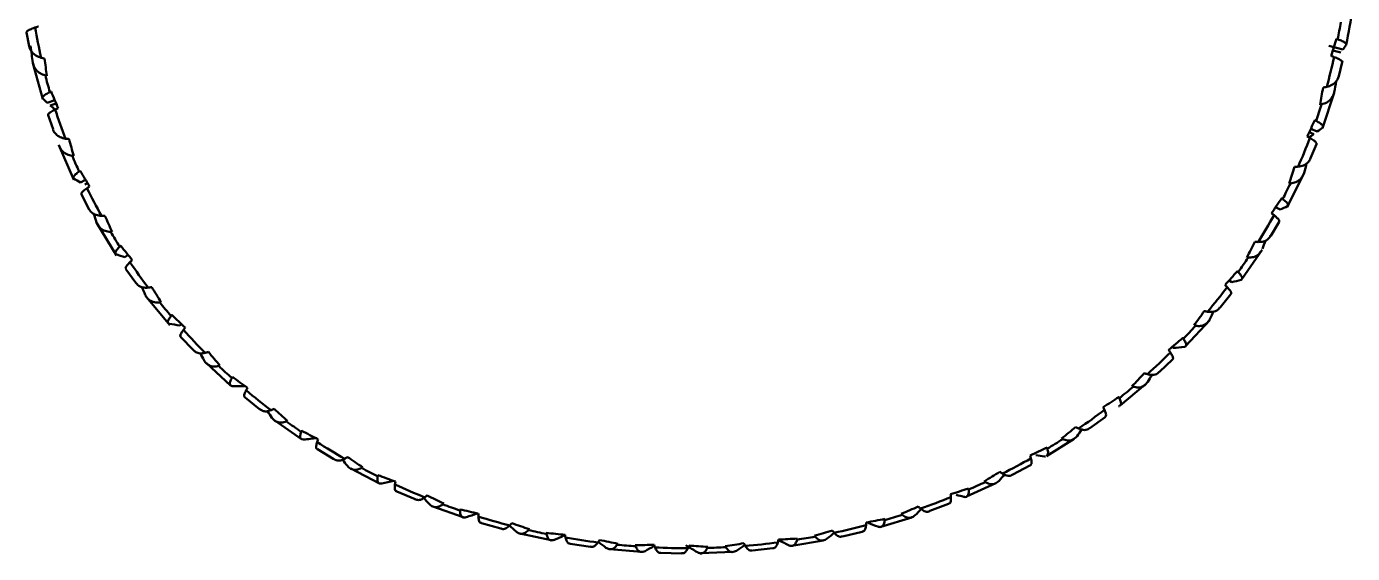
# Model space of a CAD drawing. Header units: millimetres. Extents: x -2161 to -582, y -4625 to -3434.
# Drawn here: x -1867.75 to -1860.9, y -4048.01 to -4045.29 of the extents above; entities that cross this region are included whole.
import ezdxf

# ---------------------------------------------------------------- set-up
doc = ezdxf.new("R2010")
doc.units = ezdxf.units.MM
doc.header["$LTSCALE"] = 0.5
doc.layers.add('AM_0', color=7, linetype='Continuous', lineweight=50)

msp = doc.modelspace()

# ---------------------------------------------------------------- linework, layer by layer
at = {"layer": 'AM_0'}
for p, q in [((-1867.7468, -4045.3224), (-1867.7331, -4045.3929)), ((-1861.0237, -4045.3921), (-1860.9507, -4045.4112)), ((-1861.0027, -4045.415), (-1860.9617, -4045.4257)), ((-1867.7144, -4045.4805), (-1867.6637, -4045.6668)), ((-1860.9721, -4045.5477), (-1860.9543, -4045.4764)), ((-1867.6016, -4045.6724), (-1867.6401, -4045.6859)), ((-1867.5946, -4045.6887), (-1867.6248, -4045.6993)), ((-1861.0555, -4045.8173), (-1860.9951, -4045.6336)), ((-1867.6359, -4045.7503), (-1867.6104, -4045.8227)), ((-1861.1169, -4045.821), (-1861.0827, -4045.8348)), ((-1861.1249, -4045.8376), (-1861.1003, -4045.8475)), ((-1867.5799, -4045.9049), (-1867.5025, -4046.0829)), ((-1861.1171, -4045.9714), (-1861.0872, -4045.8986)), ((-1867.4422, -4046.0837), (-1867.4688, -4046.097)), ((-1867.432, -4046.1005), (-1867.4471, -4046.1081)), ((-1861.238, -4046.2255), (-1861.1515, -4046.0513)), ((-1867.4639, -4046.16), (-1867.4259, -4046.2326)), ((-1861.298, -4046.2249), (-1861.2753, -4046.2376)), ((-1867.3849, -4046.308), (-1867.2823, -4046.4744)), ((-1861.3226, -4046.3721), (-1861.2802, -4046.3)), ((-1861.4718, -4046.597), (-1861.3672, -4046.445)), ((-1867.2228, -4046.4716), (-1867.239, -4046.4825)), ((-1867.2341, -4046.5441), (-1867.1835, -4046.6146)), ((-1861.5378, -4046.6026), (-1861.5249, -4046.6123)), ((-1861.4726, -4046.5983), (-1861.476, -4046.6)), ((-1867.1253, -4046.6917), (-1867.0073, -4046.834)), ((-1861.5847, -4046.7425), (-1861.5296, -4046.6733)), ((-1866.9552, -4046.8352), (-1866.9474, -4046.8283)), ((-1861.7626, -4046.9431), (-1861.6382, -4046.8074)), ((-1866.9507, -4046.8955), (-1866.8877, -4046.9616)), ((-1861.8321, -4046.9465), (-1861.8268, -4046.9517)), ((-1866.8187, -4047.0305), (-1866.6934, -4047.1451)), ((-1861.8982, -4047.0755), (-1861.831, -4047.0115)), ((-1866.6208, -4047.1467), (-1866.6225, -4047.1486)), ((-1862.1009, -4047.2492), (-1861.9707, -4047.1411)), ((-1866.6188, -4047.2077), (-1866.5442, -4047.2672)), ((-1862.1044, -4047.2514), (-1862.1096, -4047.252)), ((-1866.4659, -4047.3266), (-1866.3277, -4047.4224)), ((-1862.2571, -4047.365), (-1862.1786, -4047.3083)), ((-1862.4806, -4047.5096), (-1862.3385, -4047.4207)), ((-1866.2447, -4047.475), (-1866.1598, -4047.5259)), ((-1862.4858, -4047.5118), (-1862.4917, -4047.5117)), ((-1866.0735, -4047.5746), (-1865.925, -4047.6507)), ((-1862.6544, -4047.6058), (-1862.5662, -4047.5584)), ((-1862.8947, -4047.7194), (-1862.7432, -4047.6505)), ((-1865.8352, -4047.6924), (-1865.7415, -4047.7329)), ((-1865.6491, -4047.7701), (-1865.4928, -4047.8259)), ((-1863.0828, -4047.7934), (-1862.9866, -4047.757)), ((-1865.3977, -4047.8559), (-1865.2975, -4047.8845)), ((-1863.3356, -4047.8749), (-1863.1771, -4047.8263)), ((-1865.2005, -4047.9095), (-1865.039, -4047.9447)), ((-1863.7951, -4047.9729), (-1863.6322, -4047.9452)), ((-1863.5341, -4047.9246), (-1863.4321, -4047.9005)), ((-1864.9403, -4047.9623), (-1864.8359, -4047.9782)), ((-1864.7363, -4047.9906), (-1864.5718, -4048.0048)), ((-1864.4715, -4048.0098), (-1864.3654, -4048.0122)), ((-1864.2649, -4048.0118), (-1864.1, -4048.005)), ((-1863.9998, -4047.9972), (-1863.8945, -4047.9861))]:
    msp.add_line(p, q, dxfattribs=at)
at = {"layer": 'AM_0', "flags": 128}
for points in [[(-1867.6861, -4045.292), (-1867.6882, -4045.2926), (-1867.6902, -4045.2933), (-1867.6923, -4045.294), (-1867.6943, -4045.2946), (-1867.6964, -4045.2953), (-1867.6984, -4045.296), (-1867.7005, -4045.2966), (-1867.7025, -4045.2973)], [(-1860.9769, -4045.3574), (-1860.9777, -4045.3571), (-1860.9785, -4045.3568), (-1860.9793, -4045.3565), (-1860.9801, -4045.3562), (-1860.9809, -4045.3559), (-1860.9817, -4045.3556), (-1860.9825, -4045.3553), (-1860.9833, -4045.355)], [(-1867.6428, -4045.5464), (-1867.6442, -4045.5353), (-1867.6455, -4045.5242), (-1867.6469, -4045.5131), (-1867.6483, -4045.502), (-1867.6496, -4045.4909), (-1867.651, -4045.4798), (-1867.6524, -4045.4687), (-1867.6537, -4045.4575)], [(-1860.9959, -4045.4495), (-1860.9979, -4045.4488), (-1860.9999, -4045.448), (-1861.0019, -4045.4473), (-1861.0039, -4045.4465), (-1861.0059, -4045.4458), (-1861.0079, -4045.445), (-1861.0099, -4045.4442), (-1861.0119, -4045.4435)], [(-1867.6207, -4045.6275), (-1867.6215, -4045.6279), (-1867.6222, -4045.6283), (-1867.623, -4045.6286), (-1867.6237, -4045.629), (-1867.6245, -4045.6294), (-1867.6252, -4045.6297), (-1867.626, -4045.6301), (-1867.6267, -4045.6304)], [(-1861.089, -4045.7789), (-1861.0897, -4045.7785), (-1861.0904, -4045.7781), (-1861.0911, -4045.7777), (-1861.0919, -4045.7773), (-1861.0926, -4045.7769), (-1861.0933, -4045.7765), (-1861.0941, -4045.7761), (-1861.0948, -4045.7757)], [(-1867.4701, -4046.0375), (-1867.4707, -4046.0379), (-1867.4714, -4046.0384), (-1867.4721, -4046.0389), (-1867.4728, -4046.0393), (-1867.4734, -4046.0398), (-1867.4741, -4046.0402), (-1867.4748, -4046.0407), (-1867.4755, -4046.0411)], [(-1861.2614, -4046.1822), (-1861.2621, -4046.1817), (-1861.2627, -4046.1812), (-1861.2634, -4046.1808), (-1861.264, -4046.1803), (-1861.2647, -4046.1798), (-1861.2653, -4046.1793), (-1861.2659, -4046.1788), (-1861.2666, -4046.1783)], [(-1867.261, -4046.4245), (-1867.2616, -4046.425), (-1867.2622, -4046.4256), (-1867.2628, -4046.4261), (-1867.2634, -4046.4266), (-1867.2639, -4046.4272), (-1867.2645, -4046.4277), (-1867.2651, -4046.4282), (-1867.2657, -4046.4288)], [(-1861.4912, -4046.5599), (-1861.4917, -4046.5593), (-1861.4923, -4046.5587), (-1861.4928, -4046.5582), (-1861.4934, -4046.5576), (-1861.4939, -4046.5571), (-1861.4945, -4046.5565), (-1861.495, -4046.5559), (-1861.4956, -4046.5554)], [(-1866.9975, -4046.7813), (-1866.9979, -4046.7819), (-1866.9984, -4046.7825), (-1866.9989, -4046.7831), (-1866.9994, -4046.7837), (-1866.9999, -4046.7843), (-1867.0004, -4046.7849), (-1867.0008, -4046.7855), (-1867.0013, -4046.7861)], [(-1861.7739, -4046.9048), (-1861.7743, -4046.9042), (-1861.7747, -4046.9036), (-1861.7752, -4046.9029), (-1861.7756, -4046.9023), (-1861.7761, -4046.9017), (-1861.7765, -4046.9011), (-1861.777, -4046.9005), (-1861.7774, -4046.8998)], [(-1866.6843, -4047.1013), (-1866.6847, -4047.102), (-1866.685, -4047.1026), (-1866.6854, -4047.1033), (-1866.6858, -4047.104), (-1866.6861, -4047.1046), (-1866.6865, -4047.1053), (-1866.6869, -4047.1059), (-1866.6873, -4047.1066)], [(-1862.1042, -4047.2106), (-1862.1046, -4047.21), (-1862.1049, -4047.2093), (-1862.1052, -4047.2086), (-1862.1056, -4047.2079), (-1862.1059, -4047.2073), (-1862.1062, -4047.2066), (-1862.1065, -4047.2059), (-1862.1069, -4047.2053)], [(-1866.3273, -4047.3786), (-1866.3276, -4047.3793), (-1866.3279, -4047.38), (-1866.3281, -4047.3807), (-1866.3284, -4047.3814), (-1866.3286, -4047.3821), (-1866.3289, -4047.3827), (-1866.3291, -4047.3834), (-1866.3294, -4047.3841)]]:
    msp.add_lwpolyline(points, dxfattribs=at)
at = {"layer": 'AM_0'}
for centre, radius, start, end in [((-1863.9047, -4044.7732), 3.0336, 348.34265, 351.92445), ((-1863.9113, -4044.802), 2.9864, 349.28215, 350.98495), ((-1864.7531, -4044.8012), 2.9908, 189.54775, 192.58804), ((-1926.3715, -4024.2988), 68.6948, 342.072967, 342.150556), ((-1865.4898, -4036.6253), 9.0934, 256.11467, 256.2337), ((-1863.9281, -4044.7984), 3.0037, 344.44825, 347.47987), ((-1864.7349, -4044.7969), 3.0096, 194.38556, 196.07961), ((-1865.4818, -4036.6507), 9.1544, 256.29849, 256.34552), ((-1971.6935, -4026.0709), 112.3522, 349.940447, 349.986146), ((-1862.8002, -4036.811), 8.9683, 281.23507, 281.35509), ((-1817.8345, -4024.4246), 54.1131, 203.06814, 203.16697), ((-1855.4803, -4070.7542), 27.8127, 115.79734, 115.83195), ((-1864.7117, -4044.7896), 3.0339, 197.87171, 200.88313), ((-1863.9499, -4044.792), 3.0264, 340.96913, 342.65692), ((-1862.8102, -4036.836), 9.0292, 281.12232, 281.16973), ((-1904.8814, -4024.479), 48.691, 333.95285, 334.06293), ((-1866.5185, -4037.1894), 8.7423, 263.24821, 263.37), ((-1796.4542, -4026.219), 73.7411, 195.457942, 195.527777), ((-1863.9762, -4044.7824), 3.0543, 336.18613, 339.18412), ((-1873.6744, -4068.7731), 26.1196, 61.27516, 61.31164), ((-1864.6844, -4044.7789), 3.0632, 202.66076, 204.33498), ((-1866.5049, -4037.2135), 8.8032, 263.43629, 263.4844), ((-1920.3526, -4026.2775), 62.359, 341.46311, 341.545869), ((-1861.811, -4037.4209), 8.6177, 274.06409, 274.18683), ((-1831.8378, -4024.5524), 41.6085, 211.08867, 211.21805), ((-1864.0059, -4044.7688), 3.087, 332.75165, 334.41728), ((-1861.8265, -4037.4444), 8.6786, 273.9488, 273.99728), ((-1854.4593, -4065.3237), 23.1707, 124.01576, 124.05616), ((-1864.6538, -4044.7642), 3.0972, 206.10489, 209.07515), ((-1893.3875, -4024.5804), 38.7069, 325.94388, 326.08332), ((-1867.4328, -4037.8761), 8.3936, 270.4926, 270.61702), ((-1822.2425, -4026.3423), 49.306, 203.83759, 203.94275), ((-1864.0382, -4044.7513), 3.1238, 328.03781, 330.99118), ((-1874.3429, -4063.527), 21.6307, 52.93729, 52.98015), ((-1867.4141, -4037.8981), 8.4545, 270.68473, 270.73387), ((-1864.6209, -4044.7455), 3.1351, 210.82635, 212.4749), ((-1840.3143, -4024.6118), 34.6688, 218.98928, 219.14572), ((-1901.1042, -4026.3566), 44.4728, 333.08959, 333.20652), ((-1860.9397, -4038.1463), 8.2708, 266.76737, 266.89268), ((-1854.3146, -4060.5324), 19.0535, 132.55912, 132.60692), ((-1864.5866, -4044.7226), 3.1763, 214.2168, 217.13755), ((-1864.0722, -4044.7296), 3.1641, 324.65871, 326.29715), ((-1860.9602, -4038.1674), 8.3317, 266.64969, 266.69918), ((-1886.0532, -4024.6201), 32.9277, 318.06313, 318.2283), ((-1868.2241, -4038.6643), 8.0522, 277.89103, 278.01788), ((-1834.7457, -4026.3462), 38.1918, 212.09381, 212.23079), ((-1864.1069, -4044.704), 3.2072, 320.02579, 322.92771), ((-1874.2613, -4059.0292), 17.7535, 44.26612, 44.31694), ((-1868.2007, -4038.6836), 8.1132, 278.0869, 278.13699), ((-1864.552, -4044.6958), 3.2201, 218.85821, 220.47762), ((-1846.1602, -4024.6227), 30.417, 226.76034, 226.94004), ((-1890.8577, -4026.322), 35.6355, 324.85363, 325.00097), ((-1860.1935, -4038.9652), 7.9339, 259.30087, 259.42852), ((-1854.6987, -4056.595), 15.6392, 141.44008, 141.49683), ((-1864.1412, -4044.6746), 3.2524, 316.70783, 318.31649), ((-1860.2184, -4038.9833), 7.995, 259.18102, 259.23142), ((-1864.5179, -4044.6656), 3.2656, 222.18825, 225.05547), ((-1880.8094, -4024.6191), 29.3027, 310.31662, 310.50366), ((-1868.8882, -4039.5309), 7.7267, 285.48874, 285.61771), ((-1842.286, -4026.2484), 32.1062, 220.20157, 220.36623), ((-1864.1743, -4044.6422), 3.2987, 312.16062, 315.00863), ((-1873.7629, -4055.4018), 14.5994, 35.25667, 35.31696), ((-1868.8609, -4039.5466), 7.7881, 285.68788, 285.73879), ((-1864.4853, -4044.6323), 3.3122, 226.74412, 228.33336), ((-1850.5819, -4024.6074), 27.6634, 234.40288, 234.60194), ((-1884.3375, -4026.1932), 30.5999, 316.7762, 316.94965), ((-1859.5746, -4039.8537), 7.6169, 251.61924, 251.74887), ((-1855.3239, -4053.5019), 12.9439, 150.64779, 150.71485), ((-1864.455, -4044.5969), 3.3588, 230.01203, 232.82598), ((-1864.2052, -4044.6072), 3.3454, 308.90457, 310.48326), ((-1859.6031, -4039.868), 7.6785, 251.49755, 251.54872), ((-1869.4269, -4040.4512), 7.4295, 293.33078, 293.4614), ((-1847.4845, -4026.0716), 28.454, 228.14884, 228.33671), ((-1876.7336, -4024.5999), 26.9247, 302.69973, 302.90475), ((-1873.1041, -4052.5819), 12.1455, 25.92995, 26.00093), ((-1869.3967, -4040.4627), 7.4916, 293.53245, 293.58399), ((-1864.4277, -4044.5601), 3.4046, 234.48359, 236.04392), ((-1864.2335, -4044.5708), 3.3916, 304.44119, 307.23699), ((-1854.1727, -4024.5884), 25.8288, 241.92768, 242.14225), ((-1879.6694, -4025.9944), 27.5163, 308.86498, 309.06003), ((-1859.0787, -4040.7873), 7.3334, 243.67845, 243.80949), ((-1855.9936, -4051.1252), 10.8962, 160.14225, 160.22052), ((-1864.4037, -4044.523), 3.4488, 237.69232, 240.45709), ((-1873.3512, -4024.5849), 25.3333, 295.19847, 295.41766), ((-1872.4793, -4050.428), 10.4309, 16.46468, 16.49711), ((-1864.2585, -4044.5336), 3.4363, 301.24326, 302.79398), ((-1859.1096, -4040.7973), 7.3959, 243.55546, 243.60717), ((-1869.8496, -4041.4017), 7.1766, 301.4586, 301.59014), ((-1851.4362, -4025.8416), 26.1623, 235.9361, 236.1427), ((-1864.2799, -4044.497), 3.4788, 296.85597, 299.60483), ((-1872.4492, -4050.4201), 10.304, 16.33758, 16.41996), ((-1869.8178, -4041.4086), 7.24, 301.66167, 301.71356), ((-1864.3835, -4044.4866), 3.4905, 242.08678, 243.62142), ((-1856.5765, -4049.2967), 9.508, 169.7683, 169.80364), ((-1857.259, -4024.5868), 24.6011, 249.35377, 249.58015), ((-1876.0147, -4025.7519), 25.5668, 301.11526, 301.32747), ((-1858.6936, -4041.7435), 7.1009, 235.43967, 235.5713), ((-1856.5965, -4049.2968), 9.3927, 169.85238, 169.94217), ((-1864.3671, -4044.4519), 3.5288, 245.24326, 247.96607), ((-1870.3929, -4024.5938), 24.2741, 287.7911, 288.02083), ((-1871.8987, -4048.7431), 9.0781, 6.70648, 6.74341), ((-1864.2973, -4044.4616), 3.5182, 293.70856, 295.23513), ((-1858.7256, -4041.7488), 7.1648, 235.31617, 235.36809), ((-1870.1736, -4042.3628), 6.9876, 309.9053, 310.03671), ((-1854.6823, -4025.585), 24.7095, 243.57493, 243.79593), ((-1864.311, -4044.4289), 3.5537, 289.38488, 292.09498), ((-1871.8842, -4048.7465), 8.9686, 6.56173, 6.65555), ((-1870.1418, -4042.3648), 7.0529, 310.10815, 310.15997), ((-1864.3545, -4044.42), 3.5631, 249.57268, 251.08639), ((-1857.0802, -4047.8459), 8.4294, 179.58579, 179.6255), ((-1860.0363, -4024.6197), 23.803, 256.70671, 256.94139), ((-1857.0856, -4047.8536), 8.329, 179.68025, 179.7811), ((-1864.321, -4044.3996), 3.5847, 286.27743, 287.78507), ((-1872.9397, -4025.492), 24.3371, 293.51181, 293.73694), ((-1858.4303, -4042.7053), 7.0063, 226.75164, 226.80332), ((-1858.3989, -4042.705), 6.9401, 226.87455, 227.00559), ((-1864.3454, -4044.392), 3.5926, 252.68695, 255.37745), ((-1870.4249, -4043.3224), 6.8862, 318.68944, 318.81931), ((-1857.5223, -4025.3271), 23.8153, 251.08582, 251.31716), ((-1864.3278, -4044.3748), 3.6104, 282.00128, 284.68294), ((-1871.438, -4047.4057), 8.0385, 356.70834, 356.81289), ((-1867.6927, -4024.6423), 23.6018, 280.45, 280.6868), ((-1871.4387, -4047.3964), 8.1345, 356.86964, 356.9108), ((-1870.3949, -4043.3196), 6.9544, 318.8899, 318.9411), ((-1864.3395, -4044.3685), 3.6168, 256.96708, 258.46579), ((-1862.6314, -4024.6993), 23.3343, 264.01687, 264.25644), ((-1857.4648, -4046.6474), 7.7025, 189.40819, 189.45179), ((-1857.4579, -4046.6583), 7.6134, 189.51191, 189.62265), ((-1864.3362, -4044.3506), 3.635, 260.0515, 262.72101), ((-1870.6368, -4044.2798), 6.901, 327.80806, 327.93464), ((-1860.1374, -4025.0899), 23.322, 258.49597, 258.73386), ((-1871.1026, -4046.2716), 7.4278, 346.89414, 347.00798), ((-1865.1391, -4024.7401), 23.2363, 273.1434, 273.38391), ((-1864.3318, -4044.3551), 3.6304, 278.92109, 280.41604), ((-1871.0919, -4046.2604), 7.5135, 347.06981, 347.11464), ((-1870.1965, -4025.2392), 23.5994, 286.03123, 286.26532), ((-1858.1946, -4043.6588), 6.946, 217.85088, 217.9017), ((-1858.1658, -4043.6631), 6.8765, 217.97175, 218.10067), ((-1870.6108, -4044.2728), 6.9733, 328.00341, 328.05329), ((-1864.3347, -4044.3385), 3.6472, 264.30065, 265.79102), ((-1865.1366, -4024.8311), 23.1453, 271.31771, 271.55885), ((-1857.7534, -4045.595), 7.2511, 199.12155, 199.16836), ((-1857.7366, -4045.6058), 7.1706, 199.23292, 199.35177), ((-1864.3344, -4044.333), 3.6527, 267.36905, 270.02992), ((-1870.8487, -4045.2506), 7.067, 337.23032, 337.35158), ((-1862.6467, -4024.8907), 23.1423, 265.83708, 266.07797), ((-1870.8291, -4045.2405), 7.145, 337.41744, 337.46521), ((-1864.3343, -4044.3339), 3.6519, 271.60702, 273.09611), ((-1867.6307, -4025.0139), 23.225, 278.64421, 278.88357), ((-1857.9826, -4044.6143), 7.0148, 208.62678, 208.676), ((-1857.9586, -4044.6226), 6.9407, 208.74387, 208.86879), ((-1864.3338, -4044.3414), 3.6443, 274.67398, 277.33897)]:
    msp.add_arc(centre, radius, start, end, dxfattribs=at)
for major_axis, ratio, start_param, end_param in [((-0.2647, 5.376), 0.642314, 1.697488, 1.713858), ((-3.4555, 0.7084), 0.326194, 2.993628, 3.018174), ((0.3789, 5.3646), 0.641692, 4.553791, 4.564636), ((-3.4495, -0.9168), 0.335831, 0.189126, 0.213671), ((-3.4495, -0.9168), 0.335831, 0.228139, 0.251451), ((-3.4452, 1.0317), 0.341969, 2.892309, 2.916854), ((-3.4452, 1.0317), 0.341969, 2.857389, 2.877841), ((0.6957, 5.3112), 0.638767, 4.509851, 4.5197), ((-3.4353, -1.2387), 0.354297, 0.287668, 0.312214), ((-3.4285, 1.3528), 0.361689, 2.795428, 2.819974), ((-0.8956, 5.2604), 0.635963, 1.792857, 1.801983), ((1.0043, 5.2269), 0.634103, 4.4652, 4.474192), ((-3.4133, -1.5582), 0.375863, 0.381395, 0.40594), ((-1.1969, 5.1569), 0.630183, 1.838808, 1.847257), ((-3.4032, 1.6713), 0.384052, 2.703496, 2.728042), ((1.3011, 5.1131), 0.627707, 4.419528, 4.427809), ((-3.3813, -1.8747), 0.399291, 0.470053, 0.494598), ((-1.4845, 5.0249), 0.622675, 1.885686, 1.89374), ((-3.3671, 1.9865), 0.407877, 2.616642, 2.641188), ((1.5831, 4.9714), 0.619586, 4.372548, 4.380656), ((-3.337, -2.1875), 0.42353, 0.553695, 0.578241), ((-1.7556, 4.8663), 0.613447, 1.933444, 1.941708), ((1.8477, 4.8038), 0.609747, 4.323986, 4.33237), ((-3.278, -2.4956), 0.447762, 0.632563, 0.657108), ((-2.008, 4.6832), 0.602506, 1.982757, 1.991423), ((-3.253, 2.604), 0.45627, 2.46722, 2.482034), ((2.093, 4.6125), 0.598197, 4.273589, 4.28245), ((-3.2022, -2.7979), 0.471387, 0.70699, 0.726578), ((-2.24, 4.4778), 0.589859, 2.033936, 2.043131), ((-3.1708, 2.9039), 0.479571, 2.396878, 2.409101), ((-3.1079, -3.0931), 0.49399, 0.777342, 0.795265), ((2.3174, 4.3997), 0.584945, 4.221114, 4.230686), ((-2.4504, 4.2524), 0.575516, 2.086899, 2.097071), ((-3.0695, 3.1962), 0.501737, 2.324658, 2.340113), ((2.9935, 3.3796), 0.515296, 3.985567, 4.000234), ((-2.9477, 3.4791), 0.522534, 2.260977, 2.274724), ((2.52, 4.1677), 0.570001, 4.166322, 4.176915), ((-2.6385, 4.0093), 0.559492, 2.14171, 2.153481), ((2.8578, 3.6555), 0.535129, 4.048812, 4.062048), ((-2.8042, 3.7508), 0.541815, 2.195189, 2.21261), ((2.7001, 3.9189), 0.553384, 4.108973, 4.121446)]:
    msp.add_ellipse((-1864.3344, -4044.5443), major_axis=major_axis, ratio=ratio, start_param=start_param, end_param=end_param, dxfattribs=at)
for points, knots in [([(-1867.7473, -4045.3237), (-1867.7472, -4045.3215), (-1867.747, -4045.3171), (-1867.7313, -4045.3078), (-1867.7134, -4045.3008), (-1867.703, -4045.2974), (-1867.7025, -4045.2973)], [0, 0, 0, 0, 0.330956, 0.668426, 0.986616, 1, 1, 1, 1]), ([(-1867.6721, -4045.453), (-1867.6814, -4045.4497), (-1867.7002, -4045.4432), (-1867.7208, -4045.424), (-1867.7318, -4045.4046), (-1867.7341, -4045.3915), (-1867.7349, -4045.3874)], [0, 0, 0, 0, 0.276014, 0.551764, 0.857891, 1, 1, 1, 1]), ([(-1860.9769, -4045.3574), (-1860.9688, -4045.3607), (-1860.9526, -4045.3673), (-1860.9377, -4045.3765), (-1860.9324, -4045.3827), (-1860.9333, -4045.3854), (-1860.9336, -4045.3861)], [0, 0, 0, 0, 0.2803892, 0.5605017, 0.8717329, 1, 1, 1, 1]), ([(-1867.6501, -4045.5446), (-1867.6597, -4045.5413), (-1867.6789, -4045.5346), (-1867.7001, -4045.5151), (-1867.7112, -4045.4957), (-1867.7137, -4045.4829), (-1867.7144, -4045.4791)], [0, 0, 0, 0, 0.280389, 0.560502, 0.871733, 1, 1, 1, 1]), ([(-1860.9959, -4045.4495), (-1860.988, -4045.4528), (-1860.9721, -4045.4592), (-1860.9578, -4045.4682), (-1860.9525, -4045.4743), (-1860.9537, -4045.477), (-1860.954, -4045.4779)], [0, 0, 0, 0, 0.276014, 0.551764, 0.857891, 1, 1, 1, 1]), ([(-1860.9698, -4045.541), (-1860.9732, -4045.5519), (-1860.9795, -4045.5725), (-1861.0042, -4045.5945), (-1861.025, -4045.6008), (-1861.0344, -4045.6037)], [0, 0, 0, 0, 0.3862823, 0.7233721, 1, 1, 1, 1]), ([(-1867.6645, -4045.6625), (-1867.6649, -4045.6599), (-1867.6658, -4045.655), (-1867.6508, -4045.643), (-1867.6342, -4045.6344), (-1867.6267, -4045.6304)], [0, 0, 0, 0, 0.383707, 0.720941, 1, 1, 1, 1]), ([(-1860.995, -4045.6317), (-1860.9986, -4045.6426), (-1861.0054, -4045.663), (-1861.0305, -4045.685), (-1861.0516, -4045.6913), (-1861.0611, -4045.6942)], [0, 0, 0, 0, 0.383707, 0.720941, 1, 1, 1, 1]), ([(-1867.6355, -4045.7523), (-1867.6362, -4045.7497), (-1867.6374, -4045.7449), (-1867.6229, -4045.7331), (-1867.6066, -4045.7245), (-1867.5992, -4045.7207)], [0, 0, 0, 0, 0.3862823, 0.7233721, 1, 1, 1, 1]), ([(-1867.5463, -4045.8711), (-1867.5558, -4045.869), (-1867.5748, -4045.8649), (-1867.5966, -4045.8484), (-1867.6079, -4045.8334), (-1867.6107, -4045.8239), (-1867.611, -4045.823)], [0, 0, 0, 0, 0.309824, 0.619352, 0.962977, 1, 1, 1, 1]), ([(-1861.089, -4045.7789), (-1861.0817, -4045.7832), (-1861.067, -4045.7917), (-1861.0549, -4045.8026), (-1861.0517, -4045.8094), (-1861.0538, -4045.8119), (-1861.0544, -4045.8126)], [0, 0, 0, 0, 0.280389, 0.560502, 0.871733, 1, 1, 1, 1]), ([(-1861.1212, -4045.8678), (-1861.114, -4045.872), (-1861.0998, -4045.8804), (-1861.0883, -4045.8909), (-1861.085, -4045.8968), (-1861.0865, -4045.8987), (-1861.0866, -4045.8988)], [0, 0, 0, 0, 0.312546, 0.624795, 0.971439, 1, 1, 1, 1]), ([(-1867.5112, -4045.959), (-1867.5209, -4045.957), (-1867.5404, -4045.9528), (-1867.563, -4045.9361), (-1867.5756, -4045.9182), (-1867.5792, -4045.9057), (-1867.5802, -4045.9021)], [0, 0, 0, 0, 0.280389, 0.560502, 0.871733, 1, 1, 1, 1]), ([(-1861.118, -4045.9709), (-1861.121, -4045.978), (-1861.128, -4045.9941), (-1861.1515, -4046.0102), (-1861.1724, -4046.0139), (-1861.1819, -4046.0156)], [0, 0, 0, 0, 0.299301, 0.684166, 1, 1, 1, 1]), ([(-1867.504, -4046.0775), (-1867.5055, -4046.075), (-1867.5083, -4046.0702), (-1867.4967, -4046.0566), (-1867.4821, -4046.0459), (-1867.4755, -4046.0411)], [0, 0, 0, 0, 0.3837073, 0.7209408, 1, 1, 1, 1]), ([(-1861.1511, -4046.048), (-1861.1556, -4046.0584), (-1861.164, -4046.0779), (-1861.1906, -4046.0965), (-1861.2119, -4046.1002), (-1861.2215, -4046.1018)], [0, 0, 0, 0, 0.383707, 0.720941, 1, 1, 1, 1]), ([(-1867.4629, -4046.1594), (-1867.4638, -4046.1578), (-1867.4661, -4046.1541), (-1867.4558, -4046.1422), (-1867.4415, -4046.1318), (-1867.435, -4046.127)], [0, 0, 0, 0, 0.283643, 0.677108, 1, 1, 1, 1]), ([(-1867.3607, -4046.2693), (-1867.3701, -4046.2685), (-1867.389, -4046.2667), (-1867.4122, -4046.2536), (-1867.4216, -4046.24), (-1867.4265, -4046.233)], [0, 0, 0, 0, 0.325775, 0.65124, 1, 1, 1, 1]), ([(-1861.2614, -4046.1822), (-1861.2551, -4046.1874), (-1861.2424, -4046.1977), (-1861.2332, -4046.21), (-1861.2322, -4046.217), (-1861.2354, -4046.2191), (-1861.2364, -4046.2197)], [0, 0, 0, 0, 0.280389, 0.560502, 0.871733, 1, 1, 1, 1]), ([(-1867.313, -4046.352), (-1867.3227, -4046.3511), (-1867.3421, -4046.3495), (-1867.3657, -4046.3357), (-1867.3796, -4046.3195), (-1867.3842, -4046.3076), (-1867.3856, -4046.3041)], [0, 0, 0, 0, 0.2803892, 0.5605017, 0.8717329, 1, 1, 1, 1]), ([(-1861.3063, -4046.2662), (-1861.3002, -4046.2712), (-1861.2879, -4046.2812), (-1861.2786, -4046.2933), (-1861.2794, -4046.2979), (-1861.2797, -4046.3003)], [0, 0, 0, 0, 0.328351, 0.656388, 1, 1, 1, 1]), ([(-1861.3237, -4046.3715), (-1861.3268, -4046.377), (-1861.3345, -4046.391), (-1861.358, -4046.4033), (-1861.3787, -4046.4044), (-1861.388, -4046.4049)], [0, 0, 0, 0, 0.2653, 0.668841, 1, 1, 1, 1]), ([(-1867.2865, -4046.4642), (-1867.2877, -4046.4629), (-1867.291, -4046.4595), (-1867.2835, -4046.4466), (-1867.2713, -4046.4343), (-1867.2657, -4046.4288)], [0, 0, 0, 0, 0.254975, 0.662651, 1, 1, 1, 1]), ([(-1867.233, -4046.5433), (-1867.2343, -4046.5421), (-1867.2377, -4046.5389), (-1867.2306, -4046.5263), (-1867.2185, -4046.5142), (-1867.2131, -4046.5087)], [0, 0, 0, 0, 0.2498274, 0.6618662, 1, 1, 1, 1]), ([(-1861.3748, -4046.4529), (-1861.3779, -4046.4582), (-1861.3858, -4046.4719), (-1861.4095, -4046.4838), (-1861.4304, -4046.4849), (-1861.4399, -4046.4853)], [0, 0, 0, 0, 0.255997, 0.663113, 1, 1, 1, 1]), ([(-1861.4912, -4046.5599), (-1861.4859, -4046.5657), (-1861.4754, -4046.5775), (-1861.4691, -4046.5903), (-1861.4712, -4046.5946), (-1861.4722, -4046.5967)], [0, 0, 0, 0, 0.344586, 0.688831, 1, 1, 1, 1]), ([(-1867.1187, -4046.6403), (-1867.1279, -4046.6406), (-1867.1463, -4046.6412), (-1867.1691, -4046.6317), (-1867.1788, -4046.6202), (-1867.1835, -4046.6146)], [0, 0, 0, 0, 0.340908, 0.681491, 1, 1, 1, 1]), ([(-1861.5479, -4046.6374), (-1861.5428, -4046.6431), (-1861.5326, -4046.6546), (-1861.5265, -4046.6671), (-1861.5286, -4046.6713), (-1861.5296, -4046.6733)], [0, 0, 0, 0, 0.343344, 0.68636, 1, 1, 1, 1]), ([(-1867.0594, -4046.7161), (-1867.0689, -4046.7165), (-1867.0878, -4046.7172), (-1867.112, -4046.7065), (-1867.1269, -4046.6922), (-1867.1324, -4046.6809), (-1867.1341, -4046.6776)], [0, 0, 0, 0, 0.280389, 0.560502, 0.871733, 1, 1, 1, 1]), ([(-1867.0141, -4046.823), (-1867.0156, -4046.822), (-1867.0198, -4046.8192), (-1867.0155, -4046.806), (-1867.0058, -4046.7923), (-1867.0013, -4046.7861)], [0, 0, 0, 0, 0.221354, 0.647427, 1, 1, 1, 1]), ([(-1861.5858, -4046.7416), (-1861.5887, -4046.7459), (-1861.597, -4046.7579), (-1861.6199, -4046.7666), (-1861.64, -4046.7651), (-1861.6491, -4046.7644)], [0, 0, 0, 0, 0.231311, 0.65352, 1, 1, 1, 1]), ([(-1861.6371, -4046.8024), (-1861.6431, -4046.8114), (-1861.6544, -4046.8284), (-1861.6825, -4046.84), (-1861.7029, -4046.8383), (-1861.7122, -4046.8375)], [0, 0, 0, 0, 0.383707, 0.720941, 1, 1, 1, 1]), ([(-1866.9497, -4046.8946), (-1866.9511, -4046.8937), (-1866.9555, -4046.8911), (-1866.9515, -4046.8782), (-1866.9419, -4046.8648), (-1866.9375, -4046.8587)], [0, 0, 0, 0, 0.216521, 0.646854, 1, 1, 1, 1]), ([(-1861.7739, -4046.9048), (-1861.7697, -4046.9113), (-1861.7614, -4046.9243), (-1861.7587, -4046.9381), (-1861.7621, -4046.9448), (-1861.7674, -4046.9459), (-1861.7689, -4046.9462)], [0, 0, 0, 0, 0.280389, 0.560502, 0.871733, 1, 1, 1, 1]), ([(-1866.8248, -4046.977), (-1866.8336, -4046.9784), (-1866.8513, -4046.9813), (-1866.8733, -4046.9751), (-1866.8831, -4046.9656), (-1866.8875, -4046.9614)], [0, 0, 0, 0, 0.355749, 0.711159, 1, 1, 1, 1]), ([(-1861.8414, -4046.9744), (-1861.8374, -4046.9807), (-1861.8294, -4046.9933), (-1861.8264, -4047.006), (-1861.8297, -4047.0096), (-1861.8312, -4047.0112)], [0, 0, 0, 0, 0.357972, 0.715603, 1, 1, 1, 1]), ([(-1866.755, -4047.0446), (-1866.7641, -4047.0461), (-1866.7823, -4047.0493), (-1866.8065, -4047.0416), (-1866.8222, -4047.0292), (-1866.8285, -4047.0187), (-1866.8304, -4047.0156)], [0, 0, 0, 0, 0.280389, 0.560502, 0.871733, 1, 1, 1, 1]), ([(-1866.6856, -4047.1481), (-1866.69, -4047.1468), (-1866.6982, -4047.1442), (-1866.6978, -4047.1282), (-1866.6905, -4047.1133), (-1866.6873, -4047.1066)], [0, 0, 0, 0, 0.383707, 0.720941, 1, 1, 1, 1]), ([(-1861.958, -4047.1262), (-1861.9646, -4047.1345), (-1861.9771, -4047.1499), (-1862.0051, -4047.1579), (-1862.0245, -4047.1537), (-1862.0333, -4047.1518)], [0, 0, 0, 0, 0.383707, 0.720941, 1, 1, 1, 1]), ([(-1861.8991, -4047.0745), (-1861.9018, -4047.0777), (-1861.9103, -4047.0879), (-1861.9324, -4047.0932), (-1861.9515, -4047.0892), (-1861.9601, -4047.0874)], [0, 0, 0, 0, 0.198554, 0.638755, 1, 1, 1, 1]), ([(-1866.618, -4047.2068), (-1866.6195, -4047.2062), (-1866.6247, -4047.2043), (-1866.6236, -4047.1914), (-1866.6166, -4047.1769), (-1866.6135, -4047.1703)], [0, 0, 0, 0, 0.184955, 0.632625, 1, 1, 1, 1]), ([(-1866.4845, -4047.2732), (-1866.4928, -4047.2757), (-1866.5094, -4047.2808), (-1866.5302, -4047.2777), (-1866.5399, -4047.27), (-1866.5439, -4047.2668)], [0, 0, 0, 0, 0.369721, 0.73909, 1, 1, 1, 1]), ([(-1862.1042, -4047.2106), (-1862.1014, -4047.2175), (-1862.0957, -4047.2313), (-1862.0954, -4047.2442), (-1862.0998, -4047.2473), (-1862.1015, -4047.2485)], [0, 0, 0, 0, 0.373843, 0.747317, 1, 1, 1, 1]), ([(-1866.4056, -4047.3313), (-1866.4141, -4047.334), (-1866.4311, -4047.3394), (-1866.4549, -4047.3348), (-1866.4711, -4047.3244), (-1866.4782, -4047.3148), (-1866.4802, -4047.3119)], [0, 0, 0, 0, 0.280389, 0.560502, 0.871733, 1, 1, 1, 1]), ([(-1862.1813, -4047.271), (-1862.1785, -4047.2777), (-1862.173, -4047.2911), (-1862.1729, -4047.3037), (-1862.1772, -4047.3067), (-1862.179, -4047.3079)], [0, 0, 0, 0, 0.371668, 0.742981, 1, 1, 1, 1]), ([(-1866.3175, -4047.4248), (-1866.3227, -4047.4241), (-1866.3325, -4047.4226), (-1866.3359, -4047.4068), (-1866.3314, -4047.3912), (-1866.3294, -4047.3841)], [0, 0, 0, 0, 0.383707, 0.720941, 1, 1, 1, 1]), ([(-1862.2578, -4047.3641), (-1862.2601, -4047.3663), (-1862.2688, -4047.3748), (-1862.2896, -4047.377), (-1862.3074, -4047.3707), (-1862.3154, -4047.3679)], [0, 0, 0, 0, 0.1683276, 0.6251309, 1, 1, 1, 1]), ([(-1866.2441, -4047.4741), (-1866.2456, -4047.4738), (-1866.2514, -4047.4726), (-1866.2531, -4047.46), (-1866.2489, -4047.4448), (-1866.247, -4047.4379)], [0, 0, 0, 0, 0.156411, 0.61976, 1, 1, 1, 1]), ([(-1862.4762, -4047.4716), (-1862.4746, -4047.4788), (-1862.4715, -4047.4931), (-1862.474, -4047.5055), (-1862.4792, -4047.5079), (-1862.4811, -4047.5088)], [0, 0, 0, 0, 0.386626, 0.77287, 1, 1, 1, 1]), ([(-1862.3232, -4047.4063), (-1862.3303, -4047.4137), (-1862.3436, -4047.4275), (-1862.371, -4047.432), (-1862.3891, -4047.4253), (-1862.3973, -4047.4223)], [0, 0, 0, 0, 0.383707, 0.720941, 1, 1, 1, 1]), ([(-1866.1042, -4047.5234), (-1866.1118, -4047.527), (-1866.127, -4047.5341), (-1866.1464, -4047.5337), (-1866.1559, -4047.5276), (-1866.1595, -4047.5253)], [0, 0, 0, 0, 0.3822293, 0.7640943, 1, 1, 1, 1]), ([(-1862.5613, -4047.5216), (-1862.5598, -4047.5286), (-1862.5568, -4047.5426), (-1862.5594, -4047.5547), (-1862.5646, -4047.557), (-1862.5665, -4047.5578)], [0, 0, 0, 0, 0.383847, 0.767328, 1, 1, 1, 1]), ([(-1866.0175, -4047.571), (-1866.0253, -4047.5747), (-1866.0409, -4047.5822), (-1866.0639, -4047.5806), (-1866.0802, -4047.5723), (-1866.0879, -4047.5636), (-1866.0901, -4047.561)], [0, 0, 0, 0, 0.280389, 0.560502, 0.871733, 1, 1, 1, 1]), ([(-1862.6549, -4047.6049), (-1862.6569, -4047.6065), (-1862.6655, -4047.6133), (-1862.6849, -4047.6128), (-1862.701, -4047.6043), (-1862.7083, -4047.6005)], [0, 0, 0, 0, 0.141922, 0.613229, 1, 1, 1, 1]), ([(-1865.9124, -4047.6521), (-1865.9183, -4047.6521), (-1865.9295, -4047.652), (-1865.9367, -4047.6369), (-1865.935, -4047.6209), (-1865.9343, -4047.6136)], [0, 0, 0, 0, 0.383707, 0.720941, 1, 1, 1, 1]), ([(-1865.8348, -4047.6916), (-1865.8362, -4047.6915), (-1865.8425, -4047.691), (-1865.8469, -4047.679), (-1865.8455, -4047.6634), (-1865.8448, -4047.6564)], [0, 0, 0, 0, 0.132134, 0.608817, 1, 1, 1, 1]), ([(-1862.7258, -4047.6374), (-1862.7333, -4047.6438), (-1862.7472, -4047.6559), (-1862.7736, -4047.6569), (-1862.79, -4047.6481), (-1862.7974, -4047.6441)], [0, 0, 0, 0, 0.383707, 0.720941, 1, 1, 1, 1]), ([(-1865.6909, -4047.723), (-1865.6953, -4047.7262), (-1865.706, -4047.7338), (-1865.7238, -4047.7385), (-1865.7356, -4047.7349), (-1865.7416, -4047.7331)], [0, 0, 0, 0, 0.258357, 0.625571, 1, 1, 1, 1]), ([(-1862.9743, -4047.7216), (-1862.9741, -4047.7287), (-1862.9737, -4047.7429), (-1862.9788, -4047.7543), (-1862.9848, -4047.7558), (-1862.9869, -4047.7564)], [0, 0, 0, 0, 0.393952, 0.787529, 1, 1, 1, 1]), ([(-1862.8827, -4047.6829), (-1862.8824, -4047.6903), (-1862.8819, -4047.705), (-1862.8889, -4047.718), (-1862.8984, -4047.7221), (-1862.9059, -4047.7208), (-1862.9081, -4047.7203)], [0, 0, 0, 0, 0.280389, 0.560502, 0.871733, 1, 1, 1, 1]), ([(-1865.5981, -4047.7591), (-1865.605, -4047.7638), (-1865.6189, -4047.7731), (-1865.6406, -4047.7744), (-1865.6568, -4047.7682), (-1865.6649, -4047.7604), (-1865.6673, -4047.7582)], [0, 0, 0, 0, 0.2803892, 0.5605017, 0.8717329, 1, 1, 1, 1]), ([(-1865.4779, -4047.8259), (-1865.4845, -4047.8266), (-1865.4968, -4047.8281), (-1865.5076, -4047.8141), (-1865.5089, -4047.798), (-1865.5095, -4047.7908)], [0, 0, 0, 0, 0.383707, 0.720941, 1, 1, 1, 1]), ([(-1863.1584, -4047.8151), (-1863.1661, -4047.8206), (-1863.1804, -4047.8309), (-1863.2052, -4047.8287), (-1863.2196, -4047.8178), (-1863.2261, -4047.8129)], [0, 0, 0, 0, 0.383707, 0.720941, 1, 1, 1, 1]), ([(-1863.0831, -4047.7927), (-1863.0848, -4047.7938), (-1863.0932, -4047.7992), (-1863.1109, -4047.7961), (-1863.1251, -4047.7858), (-1863.1315, -4047.7811)], [0, 0, 0, 0, 0.120522, 0.603583, 1, 1, 1, 1]), ([(-1865.3975, -4047.8552), (-1865.3988, -4047.8552), (-1865.4056, -4047.8555), (-1865.4125, -4047.8443), (-1865.4139, -4047.8288), (-1865.4146, -4047.8218)], [0, 0, 0, 0, 0.113241, 0.600301, 1, 1, 1, 1]), ([(-1865.2524, -4047.8682), (-1865.2582, -4047.8735), (-1865.2697, -4047.8839), (-1865.2858, -4047.8882), (-1865.2945, -4047.885), (-1865.2974, -4047.8839)], [0, 0, 0, 0, 0.4006474, 0.8009131, 1, 1, 1, 1]), ([(-1863.4127, -4047.8673), (-1863.4138, -4047.8743), (-1863.4159, -4047.8883), (-1863.4235, -4047.8988), (-1863.4301, -4047.8996), (-1863.4323, -4047.8998)], [0, 0, 0, 0, 0.401495, 0.802608, 1, 1, 1, 1]), ([(-1863.3163, -4047.8406), (-1863.3173, -4047.8479), (-1863.3194, -4047.8625), (-1863.3296, -4047.8744), (-1863.3408, -4047.8772), (-1863.3488, -4047.8749), (-1863.3511, -4047.8742)], [0, 0, 0, 0, 0.280389, 0.560502, 0.871733, 1, 1, 1, 1]), ([(-1865.1552, -4047.8922), (-1865.1611, -4047.8977), (-1865.1729, -4047.9086), (-1865.193, -4047.9126), (-1865.2088, -4047.9084), (-1865.2172, -4047.9017), (-1865.2196, -4047.8998)], [0, 0, 0, 0, 0.280389, 0.560502, 0.871733, 1, 1, 1, 1]), ([(-1865.0221, -4047.9428), (-1865.0292, -4047.9444), (-1865.0424, -4047.9475), (-1865.0566, -4047.9351), (-1865.0608, -4047.9194), (-1865.0627, -4047.9123)], [0, 0, 0, 0, 0.383707, 0.720941, 1, 1, 1, 1]), ([(-1864.9403, -4047.9619), (-1864.9416, -4047.962), (-1864.9488, -4047.9626), (-1864.9581, -4047.9528), (-1864.9623, -4047.9377), (-1864.9642, -4047.931)], [0, 0, 0, 0, 0.108352, 0.601667, 1, 1, 1, 1]), ([(-1863.7688, -4047.9417), (-1863.7712, -4047.9488), (-1863.7759, -4047.963), (-1863.789, -4047.9733), (-1863.8017, -4047.9747), (-1863.81, -4047.9712), (-1863.8124, -4047.9702)], [0, 0, 0, 0, 0.280389, 0.560502, 0.871733, 1, 1, 1, 1]), ([(-1863.6129, -4047.9363), (-1863.6207, -4047.9407), (-1863.6351, -4047.9492), (-1863.6578, -4047.9439), (-1863.67, -4047.9314), (-1863.6755, -4047.9258)], [0, 0, 0, 0, 0.383707, 0.720941, 1, 1, 1, 1]), ([(-1863.5342, -4047.924), (-1863.5357, -4047.9248), (-1863.5439, -4047.9289), (-1863.5597, -4047.9236), (-1863.5717, -4047.9117), (-1863.5771, -4047.9063)], [0, 0, 0, 0, 0.105126, 0.596643, 1, 1, 1, 1]), ([(-1864.7967, -4047.9563), (-1864.8015, -4047.9622), (-1864.8109, -4047.974), (-1864.825, -4047.9802), (-1864.8332, -4047.9782), (-1864.8358, -4047.9775)], [0, 0, 0, 0, 0.405667, 0.810947, 1, 1, 1, 1]), ([(-1864.6969, -4047.9677), (-1864.7017, -4047.9739), (-1864.7114, -4047.9862), (-1864.7294, -4047.9926), (-1864.7445, -4047.9904), (-1864.753, -4047.9848), (-1864.7555, -4047.9832)], [0, 0, 0, 0, 0.2803892, 0.5605017, 0.8717329, 1, 1, 1, 1]), ([(-1864.5536, -4048.0007), (-1864.561, -4048.0032), (-1864.5749, -4048.008), (-1864.5923, -4047.9976), (-1864.5992, -4047.9827), (-1864.6024, -4047.9759)], [0, 0, 0, 0, 0.383707, 0.720941, 1, 1, 1, 1]), ([(-1864.4715, -4048.0092), (-1864.4727, -4048.0095), (-1864.4803, -4048.0116), (-1864.4919, -4048.0028), (-1864.4989, -4047.9884), (-1864.502, -4047.9819)], [0, 0, 0, 0, 0.094948, 0.592056, 1, 1, 1, 1]), ([(-1864.3325, -4047.9857), (-1864.336, -4047.9922), (-1864.3432, -4048.005), (-1864.3552, -4048.0129), (-1864.3629, -4048.0118), (-1864.3654, -4048.0115)], [0, 0, 0, 0, 0.407512, 0.814636, 1, 1, 1, 1]), ([(-1864.2319, -4047.9843), (-1864.2355, -4047.991), (-1864.2428, -4048.0044), (-1864.2585, -4048.013), (-1864.2725, -4048.0126), (-1864.281, -4048.0081), (-1864.2835, -4048.0068)], [0, 0, 0, 0, 0.280389, 0.560502, 0.871733, 1, 1, 1, 1]), ([(-1864.0809, -4047.9985), (-1864.0885, -4048.002), (-1864.1028, -4048.0086), (-1864.1231, -4048.0006), (-1864.1327, -4047.9867), (-1864.1371, -4047.9804)], [0, 0, 0, 0, 0.383707, 0.720941, 1, 1, 1, 1]), ([(-1863.9999, -4047.9966), (-1864.0012, -4047.9971), (-1864.0092, -4048.0001), (-1864.0229, -4047.993), (-1864.0325, -4047.9796), (-1864.0368, -4047.9736)], [0, 0, 0, 0, 0.096464, 0.592739, 1, 1, 1, 1]), ([(-1863.8682, -4047.9559), (-1863.8706, -4047.9627), (-1863.8753, -4047.9763), (-1863.8852, -4047.9855), (-1863.8923, -4047.9854), (-1863.8946, -4047.9854)], [0, 0, 0, 0, 0.406095, 0.811804, 1, 1, 1, 1])]:
    msp.add_open_spline(points, degree=3, knots=knots, dxfattribs=at)

doc.saveas('drawing.dxf')
